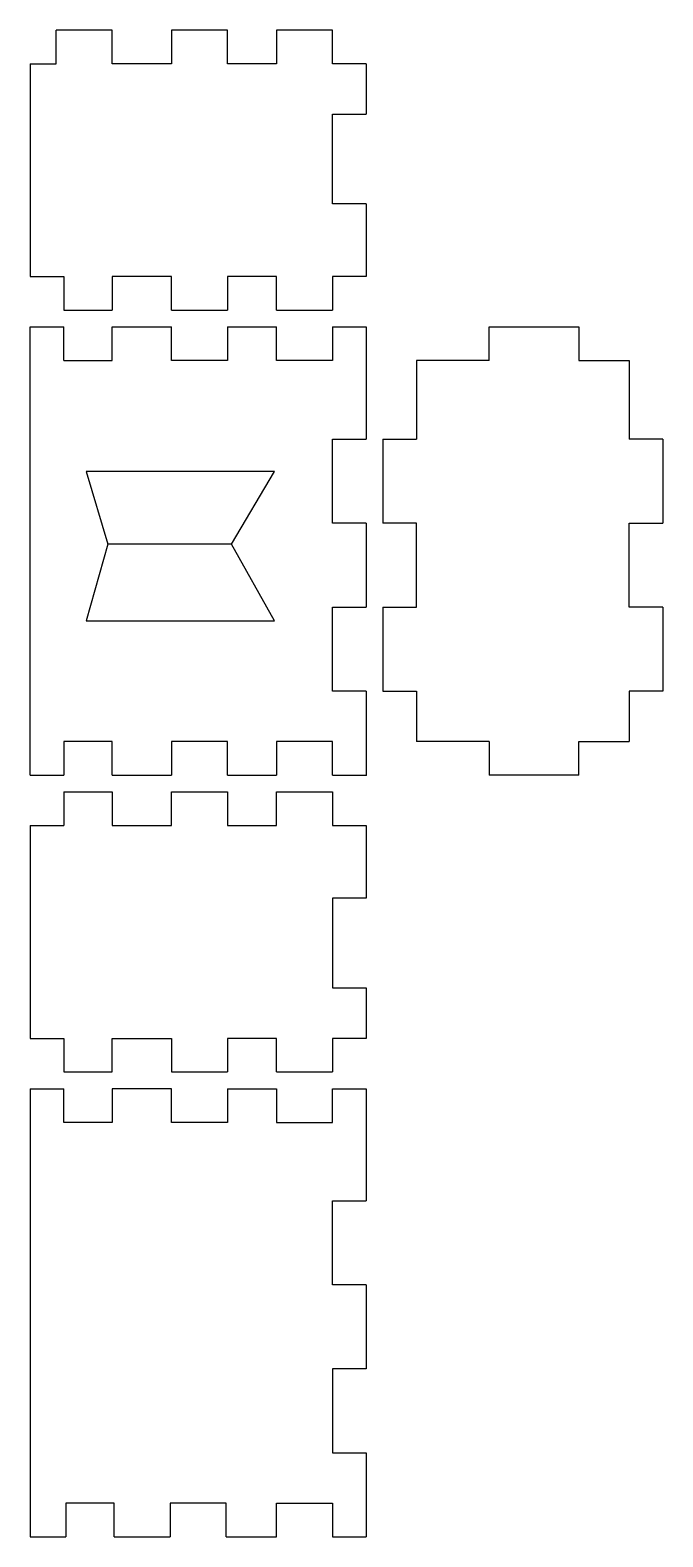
# Model space of a CAD drawing. Header units: millimetres. Extents: x -60 to 53, y -136 to 133.
import ezdxf

# ---------------------------------------------------------------- set-up
doc = ezdxf.new("R2010")
doc.units = ezdxf.units.MM
doc.header["$MEASUREMENT"] = 0
doc.layers.add('Caja v13_Sketch1', color=7, linetype='Continuous')

msp = doc.modelspace()

# ---------------------------------------------------------------- linework, layer by layer
at = {"layer": 'Caja v13_Sketch1'}
for p, q in [((-55.37, 127), (-55.37, 133)), ((-45.37, 133), (-55.37, 133)), ((-45.37, 127), (-45.37, 133)), ((-34.78, 133), (-34.78, 127)), ((-24.78, 133), (-34.78, 133)), ((-24.78, 127), (-24.78, 133)), ((-16, 133), (-16, 127)), ((-6, 133), (-16, 133)), ((-6, 127), (-6, 133)), ((-60, 127), (-55.37, 127)), ((-60, 127), (-60, 89)), ((-34.78, 127), (-45.37, 127)), ((-16, 127), (-24.78, 127)), ((0, 127), (-6, 127)), ((0, 127), (0, 118)), ((-6, 118), (0, 118)), ((-6, 102), (-6, 118)), ((0, 102), (-6, 102)), ((0, 102), (0, 89)), ((-60, 89), (-54, 89)), ((-54, 89), (-54, 83)), ((-34.78, 89), (-45.37, 89)), ((-45.37, 89), (-45.37, 83)), ((-34.78, 83), (-34.78, 89)), ((-16, 89), (-24.78, 89)), ((-24.78, 89), (-24.78, 83)), ((-16, 83), (-16, 89)), ((-6, 89), (-6, 83)), ((0, 89), (-6, 89)), ((-54, 83), (-45.37, 83)), ((-34.78, 83), (-24.78, 83)), ((-16, 83), (-6, 83)), ((-60, 0), (-60, 80)), ((-60, 80), (-54, 80)), ((-54, 74), (-54, 80)), ((-45.37, 74), (-45.37, 80)), ((-45.37, 80), (-34.78, 80)), ((-34.78, 74), (-34.78, 80)), ((-24.78, 80), (-24.78, 74)), ((-24.78, 80), (-16, 80)), ((-16, 74), (-16, 80)), ((-6, 80), (-6, 74)), ((-6, 80), (0, 80)), ((0, 80), (0, 60)), ((22, 74), (22, 80)), ((22, 80), (38, 80)), ((38, 80), (38, 74)), ((-54, 74), (-45.37, 74)), ((-24.78, 74), (-34.78, 74)), ((-6, 74), (-16, 74)), ((22, 74), (9, 74)), ((9, 74), (9, 60)), ((38, 74), (47, 74)), ((47, 74), (47, 60)), ((-6, 60), (0, 60)), ((-6, 45), (-6, 60)), ((3, 60), (9, 60)), ((3, 60), (3, 45)), ((53, 60), (47, 60)), ((53, 60), (53, 45)), ((-16.35, 54.2), (-50, 54.2)), ((-50, 54.2), (-46.11, 41.23)), ((-24.03, 41.23), (-16.35, 54.2)), ((0, 45), (-6, 45)), ((0, 45), (0, 30)), ((9, 45), (3, 45)), ((9, 30), (9, 45)), ((47, 30), (47, 45)), ((47, 45), (53, 45)), ((-46.11, 41.23), (-50, 27.55)), ((-24.03, 41.23), (-46.11, 41.23)), ((-16.35, 27.55), (-24.03, 41.23)), ((-6, 15), (-6, 30)), ((-6, 30), (0, 30)), ((3, 30), (3, 15)), ((3, 30), (9, 30)), ((53, 30), (47, 30)), ((53, 30), (53, 15)), ((-50, 27.55), (-16.35, 27.55)), ((0, 15), (-6, 15)), ((0, 15), (0, 0)), ((3, 15), (9, 15)), ((9, 15), (9, 6)), ((53, 15), (47, 15)), ((47, 15), (47, 6)), ((-54, 6), (-54, 0)), ((-45.37, 6), (-54, 6)), ((-45.37, 0), (-45.37, 6)), ((-24.78, 6), (-34.78, 6)), ((-34.78, 6), (-34.78, 0)), ((-24.78, 0), (-24.78, 6)), ((-16, 6), (-16, 0)), ((-6, 6), (-16, 6)), ((-6, 0), (-6, 6)), ((22, 6), (9, 6)), ((22, 6), (22, 0)), ((38, 0), (38, 6)), ((38, 6), (47, 6)), ((-60, 0), (-54, 0)), ((-45.37, 0), (-34.78, 0)), ((-24.78, 0), (-16, 0)), ((-6, 0), (0, 0)), ((38, 0), (22, 0)), ((-54, -3), (-54, -9)), ((-54, -3), (-45.37, -3)), ((-45.37, -3), (-45.37, -9)), ((-34.78, -9), (-34.78, -3)), ((-34.78, -3), (-24.78, -3)), ((-24.78, -3), (-24.78, -9)), ((-16, -9), (-16, -3)), ((-16, -3), (-6, -3)), ((-6, -3), (-6, -9)), ((-60, -9), (-54, -9)), ((-60, -9), (-60, -47)), ((-45.37, -9), (-34.78, -9)), ((-24.78, -9), (-16, -9)), ((-6, -9), (0, -9)), ((0, -9), (0, -22)), ((0, -22), (-6, -22)), ((-6, -22), (-6, -38)), ((-6, -38), (0, -38)), ((0, -38), (0, -47)), ((-60, -47), (-54, -47)), ((-54, -47), (-54, -53)), ((-45.37, -47), (-34.78, -47)), ((-45.37, -53), (-45.37, -47)), ((-34.78, -47), (-34.78, -53)), ((-16, -47), (-24.78, -47)), ((-24.78, -47), (-24.78, -53)), ((-16, -53), (-16, -47)), ((0, -47), (-6, -47)), ((-6, -47), (-6, -53)), ((-54, -53), (-45.37, -53)), ((-34.78, -53), (-24.78, -53)), ((-16, -53), (-6, -53)), ((-60, -56), (-54, -56)), ((-60, -56), (-60, -136)), ((-54, -62), (-54, -56)), ((-45.37, -56), (-45.37, -62)), ((-34.78, -56), (-45.37, -56)), ((-34.78, -62), (-34.78, -56)), ((-24.78, -56), (-24.78, -62)), ((-24.78, -56), (-16, -56)), ((-16, -56), (-16, -62)), ((-6, -62), (-6, -56)), ((-6, -56), (0, -56)), ((0, -56), (0, -76)), ((-45.37, -62), (-54, -62)), ((-24.78, -62), (-34.78, -62)), ((-16, -62), (-6, -62)), ((-6, -91), (-6, -76)), ((-6, -76), (0, -76)), ((0, -91), (-6, -91)), ((0, -91), (0, -106)), ((-6, -106), (-6, -121)), ((0, -106), (-6, -106)), ((-6, -121), (0, -121)), ((0, -121), (0, -136)), ((-53.63, -130), (-53.63, -136)), ((-45, -130), (-53.63, -130)), ((-45, -136), (-45, -130)), ((-35, -130), (-35, -136)), ((-25, -130), (-35, -130)), ((-25, -136), (-25, -130)), ((-16, -136), (-16, -130)), ((-16, -130), (-6, -130)), ((-6, -130), (-6, -136)), ((-60, -136), (-53.63, -136)), ((-45, -136), (-35, -136)), ((-25, -136), (-16, -136)), ((-6, -136), (0, -136))]:
    msp.add_line(p, q, dxfattribs=at)
msp.add_point((0, 0), dxfattribs=at)

doc.saveas('drawing.dxf')
